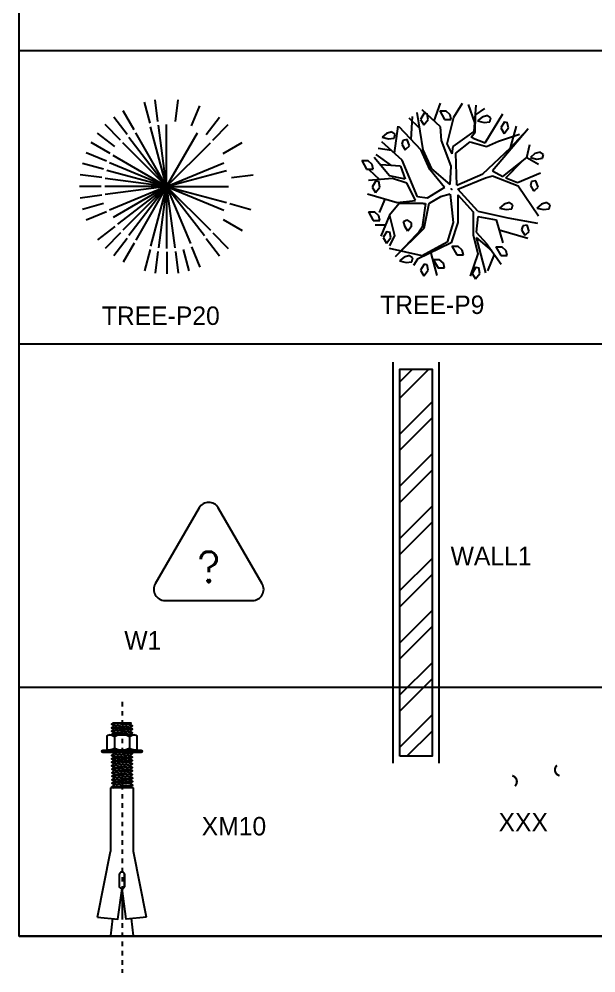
# Model space of a CAD drawing. Header units: inches. Extents: x -2548 to -2391, y 2200 to 2352.
# Drawn here: x -2547.27 to -2534.77, y 2200.15 to 2220.84 of the extents above; entities that cross this region are included whole.
import ezdxf
from ezdxf.enums import TextEntityAlignment as Align

# ---------------------------------------------------------------- set-up
doc = ezdxf.new("R2010")
doc.units = ezdxf.units.IN
doc.header["$MEASUREMENT"] = 0
doc.linetypes.add('GRID7', pattern=[0.295, 0.2, -0.04, 0.015, -0.04])
for name, color, linetype in [('4', 4, 'Continuous'), ('B', 4, 'Continuous'), ('BOLT', 7, 'Continuous'), ('F', 8, 'Continuous'), ('H', 7, 'Continuous'), ('TREE', 83, 'Continuous'), ('VPORTS', 7, 'Continuous')]:
    doc.layers.add(name, color=color, linetype=linetype)
doc.styles.add('Rs75', font='romans.shx', dxfattribs={"width": 0.75})

# ---------------------------------------------------------------- blocks, each defined once
blk = doc.blocks.new('TREE-P20')
at = {"layer": 'TREE'}
for p, q in [((-0.207, 2.852), (-0.331, 3.795)), ((0.545, 2.852), (0.669, 3.795)), ((-1.236, 2.495), (-1.711, 3.318)), ((-0.551, 2.775), (-0.797, 3.693)), ((1.241, 2.657), (1.605, 3.535)), ((-1.545, 2.29), (-2.124, 3.045)), ((1.883, 2.29), (2.462, 3.045)), ((-1.825, 2.047), (-2.497, 2.72)), ((0.169, 0.035), (-0.526, 2.627)), ((0.169, 0.035), (-0.181, 2.696)), ((0.169, 0.035), (0.169, 2.719)), ((2.163, 2.047), (2.835, 2.72)), ((-2.07, 1.77), (-2.825, 2.349)), ((0.169, 0.035), (-1.465, 2.164)), ((0.169, 0.035), (-1.173, 2.359)), ((0.169, 0.035), (1.511, 2.359)), ((-2.278, 1.463), (-3.101, 1.938)), ((0.169, 0.035), (-1.729, 1.933)), ((0.169, 0.035), (2.067, 1.933)), ((2.616, 1.463), (3.439, 1.938)), ((-2.443, 1.131), (-3.321, 1.495)), ((0.169, 0.035), (-2.155, 1.377)), ((-2.564, 0.781), (-3.482, 1.027)), ((0.169, 0.035), (-2.31, 1.062)), ((0.169, 0.035), (2.649, 1.062)), ((-2.638, 0.418), (-3.58, 0.542)), ((0.169, 0.035), (-2.423, 0.73)), ((0.169, 0.035), (2.762, 0.73)), ((2.976, 0.418), (3.919, 0.542)), ((-2.664, 0.034), (-3.614, 0.034)), ((0.169, 0.035), (-2.515, 0.035)), ((0.169, 0.035), (-2.492, 0.385)), ((0.169, 0.035), (-2.492, -0.315)), ((0.169, 0.035), (-2.31, -0.992)), ((0.169, 0.035), (-2.155, -1.307)), ((0.169, 0.035), (-1.96, -1.599)), ((0.169, 0.035), (-1.729, -1.863)), ((0.169, 0.035), (-1.465, -2.094)), ((0.169, 0.035), (-1.173, -2.289)), ((0.169, 0.035), (-0.526, -2.558)), ((0.169, 0.035), (-0.181, -2.626)), ((0.169, 0.035), (0.137, 0.035)), ((0.169, 0.035), (0.169, 0.067)), ((0.169, 0.035), (0.169, 0.003)), ((0.169, 0.035), (0.201, 0.035)), ((0.169, 0.035), (0.519, -2.626)), ((0.169, 0.035), (2.853, 0.035)), ((0.169, 0.035), (1.803, -2.094)), ((0.169, 0.035), (1.196, -2.445)), ((0.169, 0.035), (2.649, -0.992)), ((0.169, 0.035), (2.067, -1.863)), ((0.169, 0.035), (2.762, -0.66)), ((0.169, 0.035), (0.169, -2.649)), ((-2.638, -0.348), (-3.58, -0.472)), ((-2.564, -0.711), (-3.482, -0.957)), ((2.902, -0.711), (3.82, -0.957)), ((-2.443, -1.061), (-3.321, -1.425)), ((2.616, -1.393), (3.439, -1.868)), ((-2.07, -1.7), (-2.825, -2.279)), ((-1.825, -1.978), (-2.497, -2.65)), ((2.163, -1.978), (2.835, -2.65)), ((-1.545, -2.221), (-2.124, -2.975)), ((-1.236, -2.425), (-1.711, -3.248)), ((1.883, -2.221), (2.462, -2.975)), ((-0.551, -2.705), (-0.797, -3.623)), ((-0.207, -2.783), (-0.331, -3.725)), ((0.182, -2.798), (0.182, -3.749)), ((0.545, -2.783), (0.669, -3.725)), ((0.89, -2.705), (1.136, -3.623)), ((1.241, -2.588), (1.605, -3.466))]:
    blk.add_line(p, q, dxfattribs=at)
blk = doc.blocks.new('TREE-P9')
at = {"layer": 'TREE'}
for p, q in [((-0.776, 2.957), (-0.502, 3.733)), ((0.081, 3.114), (0.455, 3.733)), ((-1.258, 1.704), (-1.515, 3.326)), ((-0.502, 2.702), (-1.292, 3.438)), ((-0.532, 3.392), (-0.275, 3.392)), ((-0.532, 3.392), (-0.323, 3.021)), ((-0.085, 3.223), (-0.275, 3.392)), ((0.983, 2.886), (0.705, 3.674)), ((0.955, 2.495), (1.038, 3.644)), ((0.996, 3.202), (1.412, 3.497)), ((-1.43, 2.656), (-1.859, 3.082)), ((-1.775, 2.146), (-1.716, 3.143)), ((-1.209, 3.286), (-1.37, 3.021)), ((-1.37, 3.021), (-1.227, 2.785)), ((-1.227, 2.785), (-1.037, 3.021)), ((-1.209, 3.286), (-1.084, 3.257)), ((-1.037, 3.021), (-1.084, 3.257)), ((-0.323, 3.021), (-0.037, 3.021)), ((-0.211, 1.965), (0.081, 3.114)), ((-0.037, 3.021), (-0.085, 3.223)), ((1.004, 2.474), (1.01, 3.198)), ((1.296, 3.122), (1.106, 2.954)), ((1.106, 2.954), (1.391, 2.886)), ((1.534, 3.19), (1.296, 3.122)), ((1.391, 2.886), (1.63, 2.92)), ((1.439, 2.01), (2.201, 3.257)), ((1.677, 3.088), (1.534, 3.19)), ((1.63, 2.92), (1.677, 3.088)), ((2.266, 2.916), (2.106, 2.65)), ((2.266, 2.916), (2.391, 2.886)), ((-2.499, 1.553), (-2.333, 2.731)), ((-1.344, 1.683), (-2.289, 2.697)), ((-0.46, 2.112), (-0.502, 2.702)), ((0.039, 1.847), (0.955, 2.495)), ((3.293, 2.613), (1.745, 0.787)), ((2.106, 2.65), (2.249, 2.414)), ((2.249, 2.414), (2.439, 2.65)), ((2.439, 2.65), (2.391, 2.886)), ((2.536, 1.788), (2.785, 2.731)), ((-2.846, 2.414), (-3.037, 2.246)), ((-3.037, 2.246), (-2.751, 2.178)), ((-2.608, 2.482), (-2.846, 2.414)), ((-2.751, 2.178), (-2.513, 2.212)), ((-2.465, 2.381), (-2.608, 2.482)), ((-2.513, 2.212), (-2.465, 2.381)), ((-2.132, 2.111), (-2.18, 1.942)), ((-1.942, 2.145), (-2.132, 2.111)), ((-1.846, 1.875), (-1.942, 2.145)), ((-0.044, 0.993), (-0.46, 2.112)), ((0.823, 2.251), (1.004, 2.474)), ((0.91, 2.213), (0.823, 2.251)), ((0.915, 2.212), (1.439, 2.01)), ((1.487, 1.841), (2.01, 2.077)), ((2.01, 2.077), (2.915, 2.381)), ((2.536, 1.788), (3.077, 2.377)), ((-2.624, 1.67), (-3.207, 1.759)), ((-2.166, 1.258), (-3.04, 2.053)), ((-2.18, 1.942), (-2.037, 1.706)), ((-2.037, 1.706), (-1.989, 1.74)), ((-1.989, 1.74), (-1.846, 1.875)), ((-0.971, 0.852), (-1.344, 1.683)), ((-0.885, 0.872), (-1.258, 1.704)), ((-0.002, 1.523), (-0.211, 1.965)), ((-0.002, 1.523), (0.039, 1.847)), ((0.164, 1.553), (0.788, 2.053)), ((0.788, 2.053), (1.487, 1.841)), ((1.329, 0.669), (2.536, 1.788)), ((3.243, 1.376), (3.368, 1.936)), ((-2.707, 0.58), (-3.373, 1.376)), ((-2.622, 1.021), (-3.29, 1.494)), ((-1.5, -0.333), (-2.166, 1.258)), ((0.206, 0.168), (0.164, 1.553)), ((2.203, 0.551), (3.243, 1.376)), ((3.243, 1.376), (3.743, 1.081)), ((3.582, 1.538), (3.391, 1.369)), ((3.391, 1.369), (3.677, 1.302)), ((3.82, 1.605), (3.582, 1.538)), ((3.677, 1.302), (3.915, 1.336)), ((3.963, 1.504), (3.82, 1.605)), ((3.915, 1.336), (3.963, 1.504)), ((-3.913, 1.234), (-3.656, 1.234)), ((-3.913, 1.234), (-3.703, 0.864)), ((-3.703, 0.864), (-3.418, 0.864)), ((-3.465, 1.066), (-3.656, 1.234)), ((-3.418, 0.864), (-3.465, 1.066)), ((-2.23, 0.994), (-3.082, 1.052)), ((-2.23, 0.994), (-2.041, 0.433)), ((-0.333, 0.074), (-0.971, 0.852)), ((-0.083, 0.203), (-0.885, 0.872)), ((-0.087, 0.206), (-0.044, 0.993)), ((2.328, 0.492), (3.043, 1.217)), ((-2.582, 0.463), (-3.623, 0.374)), ((-3.145, 0.415), (-3.581, 0.816)), ((-2.041, 0.433), (-2.707, 0.58)), ((-1.958, 0.256), (-2.582, 0.463)), ((0.206, 0.168), (1.329, 0.669)), ((0.247, -0.009), (1.454, 0.492)), ((1.454, 0.492), (1.745, 0.58)), ((1.745, 0.787), (2.203, 0.551)), ((1.745, 0.58), (2.869, 0.138)), ((2.328, 0.492), (2.827, 0.286)), ((2.827, 0.286), (3.826, 0.698)), ((-3.304, 0.354), (-3.465, 0.088)), ((-3.465, 0.088), (-3.322, -0.148)), ((-3.322, -0.148), (-3.132, 0.088)), ((-3.304, 0.354), (-3.179, 0.324)), ((-3.132, 0.088), (-3.179, 0.324)), ((-1.584, -0.48), (-1.958, 0.256)), ((-0.333, 0.074), (-1.084, -0.392)), ((-0.022, -0.002), (-0.022, 0.03)), ((2.869, 0.138), (3.743, -1.158)), ((3.439, 0.324), (3.391, 0.156)), ((3.391, 0.156), (3.534, -0.08)), ((3.629, 0.358), (3.439, 0.324)), ((3.582, -0.047), (3.725, 0.088)), ((3.725, 0.088), (3.629, 0.358)), ((-2.374, -0.598), (-3.664, -0.215)), ((-1.084, -0.392), (-1.5, -0.333)), ((-0.502, -0.333), (-1.001, -0.628)), ((-0.086, -0.215), (-0.502, -0.333)), ((-0.086, -0.215), (0.039, -1.452)), ((-0.022, -0.002), (-0.054, -0.002)), ((-0.022, -0.002), (-0.022, -0.034)), ((-0.022, -0.002), (0.009, -0.002)), ((1.116, -0.96), (0.247, -0.009)), ((0.247, -0.245), (0.247, -1.452)), ((0.247, -0.245), (0.913, -0.981)), ((3.534, -0.08), (3.582, -0.047)), ((-2.921, -0.436), (-3.165, -1.01)), ((-2.291, -0.628), (-2.707, -1.128)), ((-1.584, -0.51), (-2.374, -0.598)), ((-1.248, -0.628), (-2.291, -0.628)), ((-1.159, -0.626), (-1.304, -1.646)), ((-1.248, -0.626), (-1.159, -0.626)), ((-1.004, -0.626), (-1.226, -1.716)), ((-1.004, -0.628), (-1.001, -0.628)), ((2.249, -0.653), (2.058, -0.822)), ((2.058, -0.822), (2.344, -0.889)), ((2.487, -0.586), (2.249, -0.653)), ((2.629, -0.687), (2.487, -0.586)), ((2.582, -0.856), (2.629, -0.687)), ((3.867, -0.653), (3.677, -0.822)), ((3.677, -0.822), (3.963, -0.889)), ((4.105, -0.586), (3.867, -0.653)), ((4.248, -0.687), (4.105, -0.586)), ((4.201, -0.856), (4.248, -0.687)), ((-3.627, -0.991), (-3.37, -0.991)), ((-3.627, -0.991), (-3.418, -1.361)), ((-3.179, -1.159), (-3.37, -0.991)), ((-3.132, -1.361), (-3.179, -1.159)), ((-2.707, -1.128), (-3.082, -2.042)), ((-2.719, -1.142), (-2.499, -2.012)), ((0.913, -0.981), (0.913, -1.983)), ((1.121, -1.187), (1.038, -1.865)), ((1.116, -0.96), (2.411, -1.246)), ((1.121, -1.187), (1.912, -1.335)), ((2.344, -0.889), (2.582, -0.856)), ((3.963, -0.889), (4.201, -0.856)), ((-3.418, -1.361), (-3.132, -1.361)), ((-2.888, -1.57), (-3.331, -1.57)), ((-2.104, -1.405), (-1.955, -1.326)), ((-2.029, -1.641), (-2.104, -1.405)), ((-1.918, -1.825), (-2.029, -1.641)), ((-1.955, -1.326), (-1.77, -1.457)), ((-1.77, -1.641), (-1.918, -1.825)), ((-1.77, -1.457), (-1.77, -1.641)), ((-1.304, -1.646), (-1.448, -1.865)), ((0.039, -1.452), (-0.211, -2.307)), ((0.247, -1.452), (-0.044, -2.336)), ((1.912, -1.335), (2.203, -2.336)), ((2.411, -1.246), (3.701, -1.482)), ((3.058, -1.597), (3.01, -1.766)), ((3.248, -1.564), (3.058, -1.597)), ((3.344, -1.833), (3.248, -1.564)), ((-2.828, -1.837), (-2.989, -2.103)), ((-2.828, -1.837), (-2.703, -1.867)), ((-2.499, -2.012), (-2.707, -2.454)), ((-2.656, -2.103), (-2.703, -1.867)), ((-1.226, -1.716), (-2.467, -2.94)), ((-1.448, -1.865), (-1.935, -2.375)), ((0.913, -1.983), (1.121, -2.808)), ((1.038, -1.865), (1.496, -2.366)), ((2.037, -1.764), (3.285, -2.13)), ((3.01, -1.766), (3.153, -2.002)), ((3.153, -2.002), (3.201, -1.968)), ((3.201, -1.968), (3.344, -1.833)), ((-2.989, -2.103), (-2.846, -2.339)), ((-2.846, -2.339), (-2.656, -2.103)), ((-1.921, -2.369), (-2.219, -2.677)), ((-0.044, -2.336), (-1.5, -3.043)), ((-0.211, -2.307), (-1.292, -2.896)), ((-0.008, -2.474), (0.249, -2.474)), ((-0.008, -2.474), (0.201, -2.845)), ((0.439, -2.642), (0.249, -2.474)), ((1.038, -2.101), (1.702, -2.658)), ((1.038, -2.101), (1.454, -3.632)), ((1.496, -2.366), (2.12, -3.249)), ((-1.292, -2.896), (-2.707, -2.572)), ((-1.846, -2.878), (-2.084, -2.946)), ((-1.703, -2.979), (-1.846, -2.878)), ((-0.918, -2.778), (-0.668, -3.75)), ((0.201, -2.845), (0.487, -2.845)), ((0.487, -2.845), (0.439, -2.642)), ((1.121, -2.808), (0.788, -3.78)), ((1.828, -2.837), (1.537, -3.544)), ((1.896, -2.507), (2.153, -2.507)), ((1.896, -2.507), (2.106, -2.878)), ((2.106, -2.878), (2.391, -2.878)), ((2.344, -2.676), (2.153, -2.507)), ((2.391, -2.878), (2.344, -2.676)), ((-2.084, -2.946), (-2.275, -3.114)), ((-2.275, -3.114), (-1.989, -3.182)), ((-1.989, -3.182), (-1.751, -3.148)), ((-1.751, -3.148), (-1.703, -2.979)), ((-1.5, -3.043), (-1.667, -3.308)), ((-1.227, -3.283), (-1.37, -3.519)), ((-1.084, -3.283), (-1.227, -3.249)), ((-1.037, -3.519), (-1.084, -3.283)), ((-0.818, -3.047), (-0.561, -3.047)), ((-0.818, -3.047), (-0.608, -3.418)), ((-0.37, -3.215), (-0.561, -3.047)), ((-0.323, -3.418), (-0.37, -3.215)), ((-1.37, -3.519), (-1.227, -3.755)), ((-1.227, -3.755), (-1.037, -3.519)), ((-0.608, -3.418), (-0.323, -3.418)), ((1.028, -3.388), (0.868, -3.654)), ((0.868, -3.654), (1.011, -3.89)), ((1.011, -3.89), (1.201, -3.654)), ((1.028, -3.388), (1.153, -3.418)), ((1.201, -3.654), (1.153, -3.418))]:
    blk.add_line(p, q, dxfattribs=at)
blk = doc.blocks.new('W1')
at = {"color": 8}
blk.add_lwpolyline([(3.862, -0.902), (0.693, 4.588, 0.57735), (-0.693, 4.588), (-3.862, -0.902, 0.57735), (-3.17, -2.102), (3.17, -2.102, 0.57735)], format="xyb", close=True, dxfattribs=at)
at = {"color": 4, "style": 'Rs75'}
blk.add_attdef('WW', text='', height=2.2, dxfattribs=at).set_placement((0, 0.318), align=Align.MIDDLE_CENTER)
blk = doc.blocks.new('Wall1')
at = {"layer": 'H'}
h = blk.add_hatch(dxfattribs=at)
h.set_pattern_fill('WALL5', color=256, scale=100, style=0)
h.set_pattern_definition([(45, (-13299.98, -1849.49), (-56.56854, 56.56854), []), (45, (-13264.98, -1849.49), (-56.56854, 56.56854), [])])
h.paths.add_polyline_path([(15, -854.5), (15, -15), (85, -15), (85, -854.5)])
at = {"layer": 'B'}
blk.add_lwpolyline([(15, -854.5), (15, -15), (85, -15), (85, -854.5)], close=True, dxfattribs=at)
at = {"layer": 'F'}
for p, q in [((0, 0), (0, -869.5)), ((100, 0), (100, -869.5))]:
    blk.add_line(p, q, dxfattribs=at)
blk = doc.blocks.new('XM10')
at = {"layer": 'BOLT', "color": 8, "linetype": 'GRID7'}
blk.add_line((0, 22.02), (0, -95.55), dxfattribs=at)
at = {"layer": 'BOLT'}
for p, q in [((0, 12.68), (-4.5, 12.29)), ((4.5, 11.58), (-4.5, 10.79)), ((4.5, 10.08), (-4.5, 9.28)), ((4.5, 8.58), (-4.5, 7.78)), ((3.5, 12.29), (-3.5, 11.58)), ((3.5, 10.79), (-3.5, 10.08)), ((3.5, 9.28), (-3.5, 8.58)), ((-3.2, 6.89), (-3.2, 1.8)), ((3.2, 6.89), (3.2, 1.8)), ((0.77, 0), (-3.5, -0.43)), ((4.5, -0.43), (-4.5, -1.23)), ((4.5, -1.93), (-4.5, -2.73)), ((4.5, -3.43), (-4.5, -4.23)), ((3.5, -1.23), (-3.5, -1.93)), ((3.5, -2.73), (-3.5, -3.43)), ((4.52, -4.95), (-4.5, -5.73)), ((4.55, -6.47), (-4.48, -7.25)), ((4.57, -7.99), (-4.45, -8.77)), ((3.5, -4.23), (-3.5, -4.94)), ((3.52, -5.75), (-3.5, -6.44)), ((3.55, -7.27), (-3.48, -7.96)), ((4.6, -9.51), (-4.43, -10.29)), ((4.62, -11.03), (-4.4, -11.81)), ((3.57, -8.79), (-3.45, -9.48)), ((3.6, -10.31), (-3.43, -10.99)), ((3.62, -11.82), (-3.4, -12.51)), ((4.65, -12.55), (-4.38, -13.33)), ((4.67, -14.07), (-4.35, -14.84)), ((3.65, -13.34), (-3.38, -14.03)), ((3.67, -14.86), (-0.95, -15.32))]:
    blk.add_line(p, q, dxfattribs=at)
at = {"layer": 'BOLT', "color": 9}
for p, q in [((-5, -15.32), (-5, -42.97)), ((5, -15.32), (-5, -15.32)), ((5, -42.97), (5, -15.32)), ((-10.56, -71.34), (-5, -42.97)), ((10.56, -71.34), (5, -42.97)), ((1.06, -52.58), (1.06, -58.22)), ((0, -59), (0, -72.32)), ((-4.16, -71.98), (-5, -79.45)), ((5, -79.45), (4.16, -71.98)), ((-5, -79.45), (5, -79.45))]:
    blk.add_line(p, q, dxfattribs=at)
for points in [[(3.64, 7.68), (3.5, 7.78), (4.5, 8.58), (3.5, 9.28), (4.5, 10.08), (3.5, 10.79), (4.5, 11.58), (3.5, 12.29), (4, 12.68), (-4, 12.68), (-4.5, 12.29), (-3.5, 11.58), (-4.5, 10.79), (-3.5, 10.08), (-4.5, 9.28), (-3.5, 8.58), (-4.5, 7.78), (-4.36, 7.68)], [(-4.11, 0), (-3.5, -0.43), (-4.5, -1.23), (-3.5, -1.93), (-4.5, -2.73), (-3.5, -3.43), (-4.5, -4.23), (-3.5, -4.94), (-4.5, -5.73), (-3.5, -6.44), (-4.48, -7.25), (-3.48, -7.96), (-4.45, -8.77), (-3.45, -9.48), (-4.43, -10.29), (-3.43, -10.99), (-4.4, -11.81), (-3.4, -12.51), (-4.38, -13.33), (-3.38, -14.03), (-4.35, -14.84), (-3.68, -15.32)], [(4.32, -15.32), (3.67, -14.86), (4.67, -14.07), (3.65, -13.34), (4.65, -12.55), (3.62, -11.82), (4.62, -11.03), (3.6, -10.31), (4.6, -9.51), (3.57, -8.79), (4.57, -7.99), (3.55, -7.27), (4.55, -6.47), (3.52, -5.75), (4.52, -4.95), (3.5, -4.23), (4.5, -3.43), (3.5, -2.73), (4.5, -1.93), (3.5, -1.23), (4.5, -0.43), (3.89, 0)], [(-10.56, -71.34), (-1.8, -72.21), (0, -59.01)], [(10.56, -71.34), (1.8, -72.21), (0, -59.01)]]:
    blk.add_lwpolyline(points, dxfattribs=at)
for points in [[(-5.63, 7.68), (5.6, 7.68, -0.244672), (6.4, 7.28), (6.4, 1.4, -0.244672), (5.6, 1), (-5.63, 1, -0.236068), (-6.4, 1.4), (-6.4, 7.28, -0.236068), (-5.63, 7.68)], [(0, -59, -0.327749), (-1.06, -58.22), (-1.06, -52.58)], [(0, -59, 0.327749), (1.06, -58.22), (1.06, -52.58)]]:
    blk.add_lwpolyline(points, format="xyb", dxfattribs=at)
at = {"layer": 'BOLT'}
for points in [[(5.6, 7.69, 0.058766), (3.2, 6.89, 0.24917), (-3.2, 6.89, 0.069498), (-5.63, 7.69)], [(5.6, 1, -0.058766), (3.2, 1.8, -0.24917), (-3.2, 1.8, -0.069498), (-5.63, 1)]]:
    blk.add_lwpolyline(points, format="xyb", dxfattribs=at)
at = {"layer": 'BOLT', "color": 9}
blk.add_lwpolyline([(8.25, 0), (-8.25, 0, -1), (-8.25, 1), (8.25, 1, -1)], format="xyb", close=True, dxfattribs=at)
for centre, start, end in [((0, -52.91), 17.4141, 162.5859), ((0, -57.89), 270, 342.5859)]:
    blk.add_arc(centre, 1.11, start, end, dxfattribs=at)
blk = doc.blocks.new('Xxx')
blk.add_lwpolyline([(-0.8964, 0, 0, 0, 0), (-0.171, 0, 0.015, 0.015, -0.60253), (-0.1522, -0.075, 0, 0, 0), (0.1522, 0.075, 0.015, 0.015, 0.60253), (0.171, 0, 0, 0, 0), (0.8964, 0, 0, 0, 0)], format="xyseb")

msp = doc.modelspace()

# ---------------------------------------------------------------- linework, layer by layer
for p, q in [((-2547.27235, 2220.15455), (-2476.47077, 2220.15455)), ((-2547.27235, 2213.79757), (-2476.47077, 2213.79757)), ((-2547.27235, 2206.34858), (-2476.47077, 2206.34858)), ((-2547.27235, 2200.9483), (-2476.47077, 2200.9483))]:
    msp.add_line(p, q)
msp.add_lwpolyline([(-2547.27235, 2242.38525), (-2476.47077, 2242.38525), (-2476.47077, 2200.9483), (-2547.27235, 2200.9483)], close=True)

# ---------------------------------------------------------------- block references
at = {"layer": 'VPORTS'}
for name, p, xscale, yscale, zscale in [('TREE-P20', (-2544.15933, 2217.18882), 0.5, 0.5, 0.5), ('TREE-P9', (-2537.88979, 2217.14916), 0.5, 0.5, 0.5), ('Wall1', (-2539.1751, 2213.39611), 0.01, 0.01, 0.01), ('XM10', (-2545.042, 2204.93181), 0.05, 0.05, 0.05), ('Xxx', (-2536.0742, 2204.43034), 3, 3, 3)]:
    msp.add_blockref(name, p, dxfattribs=dict(at, xscale=xscale, yscale=yscale, zscale=zscale))
at = {"layer": 'VPORTS', "xscale": 0.3, "yscale": 0.3, "zscale": 0.3}
msp.add_blockref('W1', (-2543.1632, 2208.86008), dxfattribs=at).add_auto_attribs({'WW': '?'})

# ---------------------------------------------------------------- texts
at = {"layer": '4'}
for s, p in [('TREE-P9', (-2539.44888, 2214.44199)), ('TREE-P20', (-2545.48034, 2214.20394)), ('WALL1', (-2537.9221, 2208.99384)), ('W1', (-2544.99273, 2207.16568)), ('XXX', (-2536.8836, 2203.22214)), ('XM10', (-2543.31555, 2203.13585))]:
    msp.add_text(s, height=0.4, dxfattribs=at).set_placement(p)

doc.saveas('drawing.dxf')
